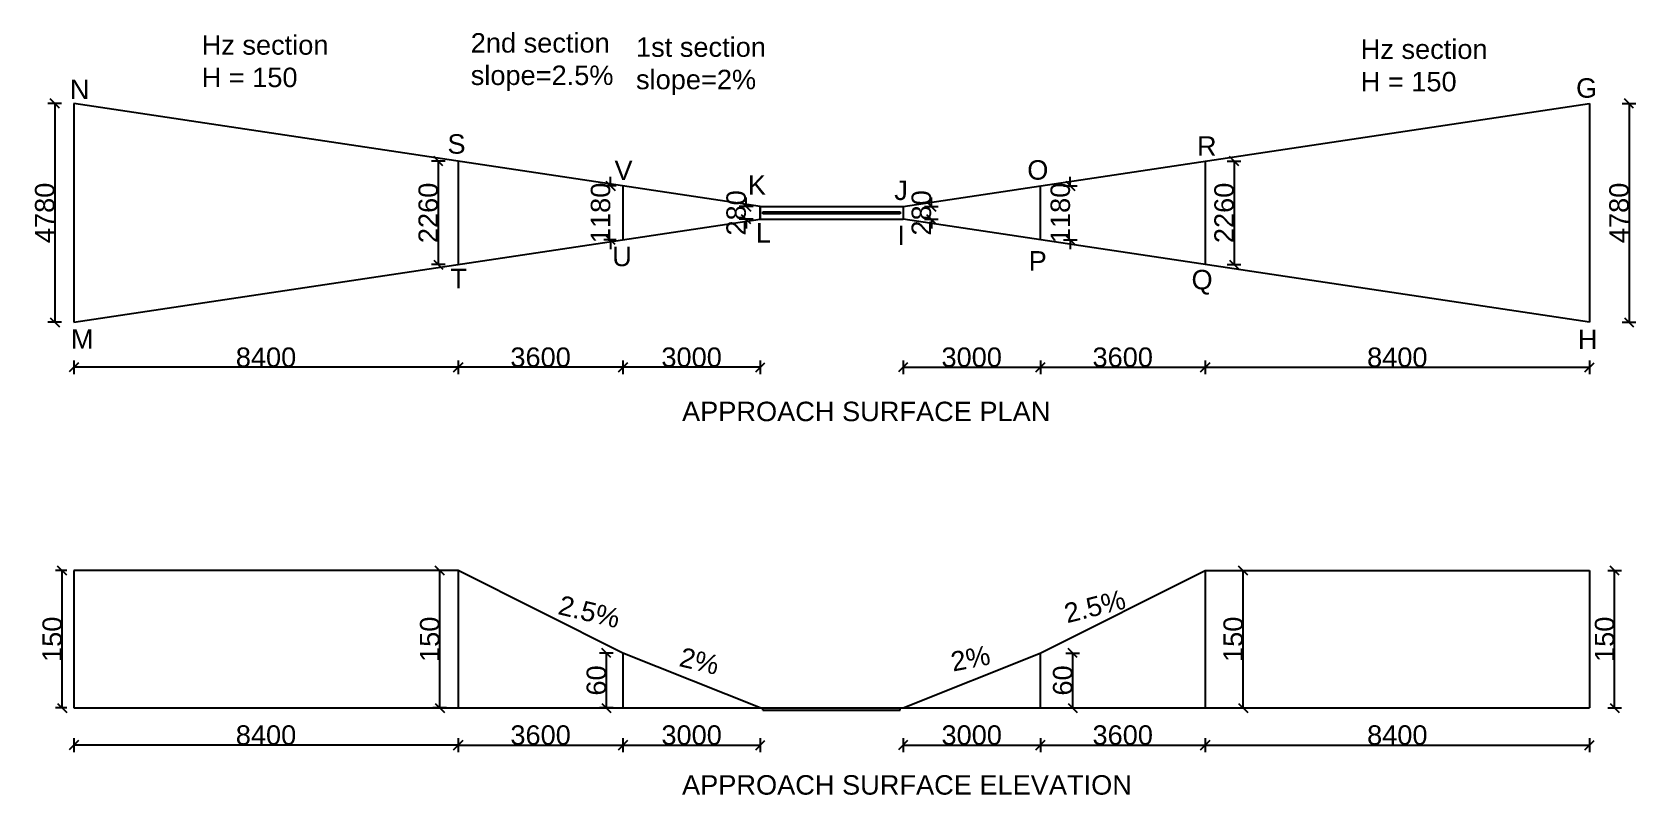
# Model space of a CAD drawing. Header units: metres. Extents: x 53499 to 358985, y 19300 to 120860.
# Drawn here: x 53499 to 88545, y 21573 to 38238 of the extents above; entities that cross this region are included whole.
import ezdxf

# ---------------------------------------------------------------- set-up
doc = ezdxf.new("R2010")
doc.units = ezdxf.units.M
doc.header["$MEASUREMENT"] = 0
doc.linetypes.add('ACAD_ISO02W100', pattern=[15, 12, -3])
for name, color, linetype in [('Approach', 20, 'Continuous'), ('Approach Elev', 132, 'Continuous'), ('Dimtxt', 82, 'Continuous'), ('Runway', 10, 'Continuous'), ('RWY CL', 80, 'ACAD_ISO02W100'), ('RWY Strip', 160, 'Continuous'), ('Text', 240, 'Continuous')]:
    doc.layers.add(name, color=color, linetype=linetype)
doc.styles.add('Dimtxt', font='arial.ttf', dxfattribs={"height": 425})
doc.styles.get("Standard").update_dxf_attribs({"font": 'arial.ttf', "height": 425})
doc.dimstyles.new('Elev standard', dxfattribs={"dimtxt": 425, "dimasz": 200, "dimexe": 150, "dimexo": 150, "dimgap": 0.09, "dimtad": 1, "dimdec": 0, "dimlfac": 0.05, "dimzin": 0, "dimdsep": 46, "dimtxsty": 'Dimtxt', "dimblk": 'OBLIQUE', "dimcen": 0.09, "dimclrt": 256, "dimadec": 0, "dimazin": 0, "dimtfac": 1, "dimtdec": 0, "dimtix": 1, "dimtofl": 0, "dimtmove": 0, "dimatfit": 0, "dimfxl": 150, "dimfxlon": 1, "dimtolj": 1, "dimtzin": 0, "dimarcsym": 0})
doc.dimstyles.get("Standard").update_dxf_attribs({"dimtxt": 425, "dimasz": 200, "dimexe": 150, "dimexo": 150, "dimgap": 0.09, "dimtad": 1, "dimdec": 0, "dimzin": 0, "dimdsep": 46, "dimtxsty": 'Dimtxt', "dimblk": 'OBLIQUE', "dimcen": 0.09, "dimclrt": 256, "dimadec": 0, "dimazin": 0, "dimtfac": 1, "dimtdec": 0, "dimtix": 1, "dimtofl": 0, "dimtmove": 0, "dimatfit": 0, "dimfxl": 150, "dimfxlon": 1, "dimtolj": 1, "dimtzin": 0, "dimarcsym": 0})

# ---------------------------------------------------------------- blocks, each defined once
blk = doc.blocks.new('_Oblique')
at = {"color": 0, "linetype": 'ByBlock', "lineweight": -2}
blk.add_line((-0.5, -0.5), (0.5, 0.5), dxfattribs=at)
blk = doc.blocks.new('*D1')
at = {"layer": 'Defpoints', "color": 0, "transparency": 16777216}
for p in [(72531, 34148), (75531, 33698), (75531, 30915)]:
    blk.add_point(p, dxfattribs=at)
at = {"layer": 'Dimtxt', "color": 0, "lineweight": -2, "transparency": 16777216}
for p, q in [((72531, 31065), (72531, 30765)), ((72531, 30915), (75531, 30915)), ((75531, 31065), (75531, 30765))]:
    blk.add_line(p, q, dxfattribs=at)
at = {"layer": 'Dimtxt', "color": 0, "lineweight": -2, "transparency": 16777216, "xscale": 200, "yscale": 200, "zscale": 200, "rotation": 180}
blk.add_blockref('_Oblique', (72531, 30915), dxfattribs=at)
at = {"layer": 'Dimtxt', "color": 0, "lineweight": -2, "transparency": 16777216, "xscale": 200, "yscale": 200, "zscale": 200}
blk.add_blockref('_Oblique', (75531, 30915), dxfattribs=at)
at = {"layer": 'Dimtxt', "transparency": 16777216, "insert": (74031, 31133), "char_height": 425, "attachment_point": 5, "style": 'Dimtxt'}
blk.add_mtext('\\A1;3000', dxfattribs=at)
blk = doc.blocks.new('*D2')
at = {"layer": 'Defpoints', "color": 0, "transparency": 16777216}
for p in [(75531, 33698), (79131, 33158), (79131, 30915)]:
    blk.add_point(p, dxfattribs=at)
at = {"layer": 'Dimtxt', "color": 0, "lineweight": -2, "transparency": 16777216}
for p, q in [((75531, 31065), (75531, 30765)), ((75531, 30915), (79131, 30915)), ((79131, 31065), (79131, 30765))]:
    blk.add_line(p, q, dxfattribs=at)
at = {"layer": 'Dimtxt', "color": 0, "lineweight": -2, "transparency": 16777216, "xscale": 200, "yscale": 200, "zscale": 200, "rotation": 180}
blk.add_blockref('_Oblique', (75531, 30915), dxfattribs=at)
at = {"layer": 'Dimtxt', "color": 0, "lineweight": -2, "transparency": 16777216, "xscale": 200, "yscale": 200, "zscale": 200}
blk.add_blockref('_Oblique', (79131, 30915), dxfattribs=at)
at = {"layer": 'Dimtxt', "transparency": 16777216, "insert": (77331, 31133), "char_height": 425, "attachment_point": 5, "style": 'Dimtxt'}
blk.add_mtext('\\A1;3600', dxfattribs=at)
blk = doc.blocks.new('*D3')
at = {"layer": 'Defpoints', "color": 0, "transparency": 16777216}
for p in [(79131, 33158), (87531, 31898), (87531, 30915)]:
    blk.add_point(p, dxfattribs=at)
at = {"layer": 'Dimtxt', "color": 0, "lineweight": -2, "transparency": 16777216}
for p, q in [((79131, 31065), (79131, 30765)), ((79131, 30915), (87531, 30915)), ((87531, 31065), (87531, 30765))]:
    blk.add_line(p, q, dxfattribs=at)
at = {"layer": 'Dimtxt', "color": 0, "lineweight": -2, "transparency": 16777216, "xscale": 200, "yscale": 200, "zscale": 200, "rotation": 180}
blk.add_blockref('_Oblique', (79131, 30915), dxfattribs=at)
at = {"layer": 'Dimtxt', "color": 0, "lineweight": -2, "transparency": 16777216, "xscale": 200, "yscale": 200, "zscale": 200}
blk.add_blockref('_Oblique', (87531, 30915), dxfattribs=at)
at = {"layer": 'Dimtxt', "transparency": 16777216, "insert": (83331, 31132), "char_height": 425, "attachment_point": 5, "style": 'Dimtxt'}
blk.add_mtext('\\A1;8400', dxfattribs=at)
blk = doc.blocks.new('*D4')
at = {"layer": 'Defpoints', "color": 0, "transparency": 16777216}
for p in [(87531, 36678), (87531, 31898), (88395, 31898)]:
    blk.add_point(p, dxfattribs=at)
at = {"layer": 'Dimtxt', "color": 0, "lineweight": -2, "transparency": 16777216}
for p, q in [((88245, 36678), (88545, 36678)), ((88395, 36678), (88395, 31898)), ((88245, 31898), (88545, 31898))]:
    blk.add_line(p, q, dxfattribs=at)
at = {"layer": 'Dimtxt', "color": 0, "lineweight": -2, "transparency": 16777216, "xscale": 200, "yscale": 200, "zscale": 200}
for p, rotation in [((88395, 36678), 90), ((88395, 31898), 270)]:
    blk.add_blockref('_Oblique', p, dxfattribs=dict(at, rotation=rotation))
at = {"layer": 'Dimtxt', "transparency": 16777216, "insert": (88178, 34288), "char_height": 425, "attachment_point": 5, "rotation": 90, "style": 'Dimtxt'}
blk.add_mtext('\\A1;4780', dxfattribs=at)
blk = doc.blocks.new('*D5')
at = {"layer": 'Defpoints', "color": 0, "transparency": 16777216}
for p in [(69411, 34148), (66411, 33698), (66411, 30915)]:
    blk.add_point(p, dxfattribs=at)
at = {"layer": 'Dimtxt', "color": 0, "lineweight": -2, "transparency": 16777216}
for p, q in [((66411, 31065), (66411, 30765)), ((69411, 30915), (66411, 30915)), ((69411, 31065), (69411, 30765))]:
    blk.add_line(p, q, dxfattribs=at)
at = {"layer": 'Dimtxt', "color": 0, "lineweight": -2, "transparency": 16777216, "xscale": 200, "yscale": 200, "zscale": 200, "rotation": 180}
blk.add_blockref('_Oblique', (66411, 30915), dxfattribs=at)
at = {"layer": 'Dimtxt', "color": 0, "lineweight": -2, "transparency": 16777216, "xscale": 200, "yscale": 200, "zscale": 200}
blk.add_blockref('_Oblique', (69411, 30915), dxfattribs=at)
at = {"layer": 'Dimtxt', "transparency": 16777216, "insert": (67911, 31133), "char_height": 425, "attachment_point": 5, "style": 'Dimtxt'}
blk.add_mtext('\\A1;3000', dxfattribs=at)
blk = doc.blocks.new('*D6')
at = {"layer": 'Defpoints', "color": 0, "transparency": 16777216}
for p in [(66411, 33698), (62811, 33158), (62811, 30915)]:
    blk.add_point(p, dxfattribs=at)
at = {"layer": 'Dimtxt', "color": 0, "lineweight": -2, "transparency": 16777216}
for p, q in [((62811, 31065), (62811, 30765)), ((66411, 30915), (62811, 30915)), ((66411, 31065), (66411, 30765))]:
    blk.add_line(p, q, dxfattribs=at)
at = {"layer": 'Dimtxt', "color": 0, "lineweight": -2, "transparency": 16777216, "xscale": 200, "yscale": 200, "zscale": 200, "rotation": 180}
blk.add_blockref('_Oblique', (62811, 30915), dxfattribs=at)
at = {"layer": 'Dimtxt', "color": 0, "lineweight": -2, "transparency": 16777216, "xscale": 200, "yscale": 200, "zscale": 200}
blk.add_blockref('_Oblique', (66411, 30915), dxfattribs=at)
at = {"layer": 'Dimtxt', "transparency": 16777216, "insert": (64611, 31133), "char_height": 425, "attachment_point": 5, "style": 'Dimtxt'}
blk.add_mtext('\\A1;3600', dxfattribs=at)
blk = doc.blocks.new('*D7')
at = {"layer": 'Defpoints', "color": 0, "transparency": 16777216}
for p in [(62811, 33158), (54411, 31898), (54411, 30915)]:
    blk.add_point(p, dxfattribs=at)
at = {"layer": 'Dimtxt', "color": 0, "lineweight": -2, "transparency": 16777216}
for p, q in [((54411, 31065), (54411, 30765)), ((62811, 30915), (54411, 30915)), ((62811, 31065), (62811, 30765))]:
    blk.add_line(p, q, dxfattribs=at)
at = {"layer": 'Dimtxt', "color": 0, "lineweight": -2, "transparency": 16777216, "xscale": 200, "yscale": 200, "zscale": 200, "rotation": 180}
blk.add_blockref('_Oblique', (54411, 30915), dxfattribs=at)
at = {"layer": 'Dimtxt', "color": 0, "lineweight": -2, "transparency": 16777216, "xscale": 200, "yscale": 200, "zscale": 200}
blk.add_blockref('_Oblique', (62811, 30915), dxfattribs=at)
at = {"layer": 'Dimtxt', "transparency": 16777216, "insert": (58611, 31132), "char_height": 425, "attachment_point": 5, "style": 'Dimtxt'}
blk.add_mtext('\\A1;8400', dxfattribs=at)
blk = doc.blocks.new('*D8')
at = {"layer": 'Defpoints', "color": 0, "transparency": 16777216}
for p in [(54411, 36678), (53995, 31898), (54411, 31898)]:
    blk.add_point(p, dxfattribs=at)
at = {"layer": 'Dimtxt', "color": 0, "lineweight": -2, "transparency": 16777216}
for p, q in [((54145, 36678), (53845, 36678)), ((53995, 36678), (53995, 31898)), ((54145, 31898), (53845, 31898))]:
    blk.add_line(p, q, dxfattribs=at)
at = {"layer": 'Dimtxt', "color": 0, "lineweight": -2, "transparency": 16777216, "xscale": 200, "yscale": 200, "zscale": 200}
for p, rotation in [((53995, 36678), 90), ((53995, 31898), 270)]:
    blk.add_blockref('_Oblique', p, dxfattribs=dict(at, rotation=rotation))
at = {"layer": 'Dimtxt', "transparency": 16777216, "insert": (53778, 34288), "char_height": 425, "attachment_point": 5, "rotation": 90, "style": 'Dimtxt'}
blk.add_mtext('\\A1;4780', dxfattribs=at)
blk = doc.blocks.new('*D9')
at = {"layer": 'Defpoints', "color": 0, "transparency": 16777216}
for p in [(79131, 35418), (79131, 33158), (79765, 33158)]:
    blk.add_point(p, dxfattribs=at)
at = {"layer": 'Dimtxt', "color": 0, "lineweight": -2, "transparency": 16777216}
for p, q in [((79615, 35418), (79915, 35418)), ((79765, 35418), (79765, 33158)), ((79615, 33158), (79915, 33158))]:
    blk.add_line(p, q, dxfattribs=at)
at = {"layer": 'Dimtxt', "color": 0, "lineweight": -2, "transparency": 16777216, "xscale": 200, "yscale": 200, "zscale": 200}
for p, rotation in [((79765, 35418), 90), ((79765, 33158), 270)]:
    blk.add_blockref('_Oblique', p, dxfattribs=dict(at, rotation=rotation))
at = {"layer": 'Dimtxt', "transparency": 16777216, "insert": (79548, 34288), "char_height": 425, "attachment_point": 5, "rotation": 90, "style": 'Dimtxt'}
blk.add_mtext('\\A1;2260', dxfattribs=at)
blk = doc.blocks.new('*D10')
at = {"layer": 'Defpoints', "color": 0, "transparency": 16777216}
for p in [(75531, 34878), (75531, 33698), (76186, 33698)]:
    blk.add_point(p, dxfattribs=at)
at = {"layer": 'Dimtxt', "color": 0, "lineweight": -2, "transparency": 16777216}
for p, q in [((76186, 34878), (76186, 35078)), ((76036, 34878), (76336, 34878)), ((76036, 33698), (76336, 33698)), ((76186, 33698), (76186, 33498))]:
    blk.add_line(p, q, dxfattribs=at)
at = {"layer": 'Dimtxt', "color": 0, "lineweight": -2, "transparency": 16777216, "xscale": 200, "yscale": 200, "zscale": 200}
for p, rotation in [((76186, 34878), 270), ((76186, 33698), 90)]:
    blk.add_blockref('_Oblique', p, dxfattribs=dict(at, rotation=rotation))
at = {"layer": 'Dimtxt', "transparency": 16777216, "insert": (75969, 34288), "char_height": 425, "attachment_point": 5, "rotation": 90, "style": 'Dimtxt'}
blk.add_mtext('\\A1;1180', dxfattribs=at)
blk = doc.blocks.new('*D11')
at = {"layer": 'Defpoints', "color": 0, "transparency": 16777216}
for p in [(72531, 34428), (72531, 34148), (73150, 34148)]:
    blk.add_point(p, dxfattribs=at)
at = {"layer": 'Dimtxt', "color": 0, "lineweight": -2, "transparency": 16777216}
for p, q in [((73000, 34428), (73300, 34428)), ((73150, 34428), (73150, 34628)), ((73000, 34148), (73300, 34148)), ((73150, 34148), (73150, 33948))]:
    blk.add_line(p, q, dxfattribs=at)
at = {"layer": 'Dimtxt', "color": 0, "lineweight": -2, "transparency": 16777216, "xscale": 200, "yscale": 200, "zscale": 200}
for p, rotation in [((73150, 34428), 270), ((73150, 34148), 90)]:
    blk.add_blockref('_Oblique', p, dxfattribs=dict(at, rotation=rotation))
at = {"layer": 'Dimtxt', "transparency": 16777216, "insert": (72933, 34288), "char_height": 425, "attachment_point": 5, "rotation": 90, "style": 'Dimtxt'}
blk.add_mtext('\\A1;280', dxfattribs=at)
blk = doc.blocks.new('*D12')
at = {"layer": 'Defpoints', "color": 0, "transparency": 16777216}
for p in [(69411, 34428), (69103, 34148), (69411, 34148)]:
    blk.add_point(p, dxfattribs=at)
at = {"layer": 'Dimtxt', "color": 0, "lineweight": -2, "transparency": 16777216}
for p, q in [((69253, 34428), (68953, 34428)), ((69103, 34428), (69103, 34628)), ((69253, 34148), (68953, 34148)), ((69103, 34148), (69103, 33948))]:
    blk.add_line(p, q, dxfattribs=at)
at = {"layer": 'Dimtxt', "color": 0, "lineweight": -2, "transparency": 16777216, "xscale": 200, "yscale": 200, "zscale": 200}
for p, rotation in [((69103, 34428), 270), ((69103, 34148), 90)]:
    blk.add_blockref('_Oblique', p, dxfattribs=dict(at, rotation=rotation))
at = {"layer": 'Dimtxt', "transparency": 16777216, "insert": (68886, 34288), "char_height": 425, "attachment_point": 5, "rotation": 90, "style": 'Dimtxt'}
blk.add_mtext('\\A1;280', dxfattribs=at)
blk = doc.blocks.new('*D13')
at = {"layer": 'Defpoints', "color": 0, "transparency": 16777216}
for p in [(66411, 34878), (66140, 33698), (66411, 33698)]:
    blk.add_point(p, dxfattribs=at)
at = {"layer": 'Dimtxt', "color": 0, "lineweight": -2, "transparency": 16777216}
for p, q in [((66140, 34878), (66140, 35078)), ((66261, 34878), (65990, 34878)), ((66261, 33698), (65990, 33698)), ((66140, 33698), (66140, 33498))]:
    blk.add_line(p, q, dxfattribs=at)
at = {"layer": 'Dimtxt', "color": 0, "lineweight": -2, "transparency": 16777216, "xscale": 200, "yscale": 200, "zscale": 200}
for p, rotation in [((66140, 34878), 270), ((66140, 33698), 90)]:
    blk.add_blockref('_Oblique', p, dxfattribs=dict(at, rotation=rotation))
at = {"layer": 'Dimtxt', "transparency": 16777216, "insert": (65923, 34288), "char_height": 425, "attachment_point": 5, "rotation": 90, "style": 'Dimtxt'}
blk.add_mtext('\\A1;1180', dxfattribs=at)
blk = doc.blocks.new('*D14')
at = {"layer": 'Defpoints', "color": 0, "transparency": 16777216}
for p in [(62811, 35418), (62375, 33158), (62811, 33158)]:
    blk.add_point(p, dxfattribs=at)
at = {"layer": 'Dimtxt', "color": 0, "lineweight": -2, "transparency": 16777216}
for p, q in [((62525, 35418), (62225, 35418)), ((62375, 35418), (62375, 33158)), ((62525, 33158), (62225, 33158))]:
    blk.add_line(p, q, dxfattribs=at)
at = {"layer": 'Dimtxt', "color": 0, "lineweight": -2, "transparency": 16777216, "xscale": 200, "yscale": 200, "zscale": 200}
for p, rotation in [((62375, 35418), 90), ((62375, 33158), 270)]:
    blk.add_blockref('_Oblique', p, dxfattribs=dict(at, rotation=rotation))
at = {"layer": 'Dimtxt', "transparency": 16777216, "insert": (62158, 34288), "char_height": 425, "attachment_point": 5, "rotation": 90, "style": 'Dimtxt'}
blk.add_mtext('\\A1;2260', dxfattribs=at)
blk = doc.blocks.new('*D16')
at = {"layer": 'Defpoints', "color": 0, "transparency": 16777216}
for p in [(62811, 23473), (66411, 23473), (66411, 22660)]:
    blk.add_point(p, dxfattribs=at)
at = {"layer": 'Dimtxt', "color": 0, "lineweight": -2, "transparency": 16777216}
for p, q in [((62811, 22810), (62811, 22510)), ((66411, 22810), (66411, 22510)), ((62811, 22660), (66411, 22660))]:
    blk.add_line(p, q, dxfattribs=at)
at = {"layer": 'Dimtxt', "color": 0, "lineweight": -2, "transparency": 16777216, "xscale": 200, "yscale": 200, "zscale": 200, "rotation": 180}
blk.add_blockref('_Oblique', (62811, 22660), dxfattribs=at)
at = {"layer": 'Dimtxt', "color": 0, "lineweight": -2, "transparency": 16777216, "xscale": 200, "yscale": 200, "zscale": 200}
blk.add_blockref('_Oblique', (66411, 22660), dxfattribs=at)
at = {"layer": 'Dimtxt', "transparency": 16777216, "insert": (64611, 22878), "char_height": 425, "attachment_point": 5, "style": 'Dimtxt'}
blk.add_mtext('\\A1;3600', dxfattribs=at)
blk = doc.blocks.new('*D17')
at = {"layer": 'Defpoints', "color": 0, "transparency": 16777216}
for p in [(66411, 23473), (69411, 23473), (69411, 22660)]:
    blk.add_point(p, dxfattribs=at)
at = {"layer": 'Dimtxt', "color": 0, "lineweight": -2, "transparency": 16777216}
for p, q in [((66411, 22810), (66411, 22510)), ((69411, 22810), (69411, 22510)), ((66411, 22660), (69411, 22660))]:
    blk.add_line(p, q, dxfattribs=at)
at = {"layer": 'Dimtxt', "color": 0, "lineweight": -2, "transparency": 16777216, "xscale": 200, "yscale": 200, "zscale": 200, "rotation": 180}
blk.add_blockref('_Oblique', (66411, 22660), dxfattribs=at)
at = {"layer": 'Dimtxt', "color": 0, "lineweight": -2, "transparency": 16777216, "xscale": 200, "yscale": 200, "zscale": 200}
blk.add_blockref('_Oblique', (69411, 22660), dxfattribs=at)
at = {"layer": 'Dimtxt', "transparency": 16777216, "insert": (67911, 22878), "char_height": 425, "attachment_point": 5, "style": 'Dimtxt'}
blk.add_mtext('\\A1;3000', dxfattribs=at)
blk = doc.blocks.new('*D18')
at = {"layer": 'Defpoints', "color": 0, "transparency": 16777216}
for p in [(72531, 23473), (75531, 23473), (75531, 22660)]:
    blk.add_point(p, dxfattribs=at)
at = {"layer": 'Dimtxt', "color": 0, "lineweight": -2, "transparency": 16777216}
for p, q in [((72531, 22810), (72531, 22510)), ((75531, 22810), (75531, 22510)), ((72531, 22660), (75531, 22660))]:
    blk.add_line(p, q, dxfattribs=at)
at = {"layer": 'Dimtxt', "color": 0, "lineweight": -2, "transparency": 16777216, "xscale": 200, "yscale": 200, "zscale": 200, "rotation": 180}
blk.add_blockref('_Oblique', (72531, 22660), dxfattribs=at)
at = {"layer": 'Dimtxt', "color": 0, "lineweight": -2, "transparency": 16777216, "xscale": 200, "yscale": 200, "zscale": 200}
blk.add_blockref('_Oblique', (75531, 22660), dxfattribs=at)
at = {"layer": 'Dimtxt', "transparency": 16777216, "insert": (74031, 22878), "char_height": 425, "attachment_point": 5, "style": 'Dimtxt'}
blk.add_mtext('\\A1;3000', dxfattribs=at)
blk = doc.blocks.new('*D19')
at = {"layer": 'Defpoints', "color": 0, "transparency": 16777216}
for p in [(75531, 23473), (79131, 23473), (79131, 22660)]:
    blk.add_point(p, dxfattribs=at)
at = {"layer": 'Dimtxt', "color": 0, "lineweight": -2, "transparency": 16777216}
for p, q in [((75531, 22810), (75531, 22510)), ((79131, 22810), (79131, 22510)), ((75531, 22660), (79131, 22660))]:
    blk.add_line(p, q, dxfattribs=at)
at = {"layer": 'Dimtxt', "color": 0, "lineweight": -2, "transparency": 16777216, "xscale": 200, "yscale": 200, "zscale": 200, "rotation": 180}
blk.add_blockref('_Oblique', (75531, 22660), dxfattribs=at)
at = {"layer": 'Dimtxt', "color": 0, "lineweight": -2, "transparency": 16777216, "xscale": 200, "yscale": 200, "zscale": 200}
blk.add_blockref('_Oblique', (79131, 22660), dxfattribs=at)
at = {"layer": 'Dimtxt', "transparency": 16777216, "insert": (77331, 22878), "char_height": 425, "attachment_point": 5, "style": 'Dimtxt'}
blk.add_mtext('\\A1;3600', dxfattribs=at)
blk = doc.blocks.new('*D20')
at = {"layer": 'Defpoints', "color": 0, "transparency": 16777216}
for p in [(79131, 23473), (87531, 23473), (87531, 22660)]:
    blk.add_point(p, dxfattribs=at)
at = {"layer": 'Dimtxt', "color": 0, "lineweight": -2, "transparency": 16777216}
for p, q in [((79131, 22810), (79131, 22510)), ((87531, 22810), (87531, 22510)), ((79131, 22660), (87531, 22660))]:
    blk.add_line(p, q, dxfattribs=at)
at = {"layer": 'Dimtxt', "color": 0, "lineweight": -2, "transparency": 16777216, "xscale": 200, "yscale": 200, "zscale": 200, "rotation": 180}
blk.add_blockref('_Oblique', (79131, 22660), dxfattribs=at)
at = {"layer": 'Dimtxt', "color": 0, "lineweight": -2, "transparency": 16777216, "xscale": 200, "yscale": 200, "zscale": 200}
blk.add_blockref('_Oblique', (87531, 22660), dxfattribs=at)
at = {"layer": 'Dimtxt', "transparency": 16777216, "insert": (83331, 22878), "char_height": 425, "attachment_point": 5, "style": 'Dimtxt'}
blk.add_mtext('\\A1;8400', dxfattribs=at)
blk = doc.blocks.new('*D21')
at = {"layer": 'Defpoints', "color": 0, "transparency": 16777216}
for p in [(79131, 26473), (79964, 26473), (79131, 23473)]:
    blk.add_point(p, dxfattribs=at)
at = {"layer": 'Dimtxt', "color": 0, "lineweight": -2, "transparency": 16777216}
for p, q in [((79814, 26473), (80114, 26473)), ((79964, 23473), (79964, 26473)), ((79814, 23473), (80114, 23473))]:
    blk.add_line(p, q, dxfattribs=at)
at = {"layer": 'Dimtxt', "color": 0, "lineweight": -2, "transparency": 16777216, "xscale": 200, "yscale": 200, "zscale": 200}
for p, rotation in [((79964, 26473), 90), ((79964, 23473), 270)]:
    blk.add_blockref('_Oblique', p, dxfattribs=dict(at, rotation=rotation))
at = {"layer": 'Dimtxt', "transparency": 16777216, "insert": (79747, 24973), "char_height": 425, "attachment_point": 5, "rotation": 90, "style": 'Dimtxt'}
blk.add_mtext('\\A1;150', dxfattribs=at)
blk = doc.blocks.new('*D22')
at = {"layer": 'Defpoints', "color": 0, "transparency": 16777216}
for p in [(75531, 24673), (76239, 24673), (75531, 23473)]:
    blk.add_point(p, dxfattribs=at)
at = {"layer": 'Dimtxt', "color": 0, "lineweight": -2, "transparency": 16777216}
for p, q in [((76089, 24673), (76389, 24673)), ((76239, 23473), (76239, 24673)), ((76089, 23473), (76389, 23473))]:
    blk.add_line(p, q, dxfattribs=at)
at = {"layer": 'Dimtxt', "color": 0, "lineweight": -2, "transparency": 16777216, "xscale": 200, "yscale": 200, "zscale": 200}
for p, rotation in [((76239, 24673), 90), ((76239, 23473), 270)]:
    blk.add_blockref('_Oblique', p, dxfattribs=dict(at, rotation=rotation))
at = {"layer": 'Dimtxt', "transparency": 16777216, "insert": (76022, 24073), "char_height": 425, "attachment_point": 5, "rotation": 90, "style": 'Dimtxt'}
blk.add_mtext('\\A1;60', dxfattribs=at)
blk = doc.blocks.new('*D23')
at = {"layer": 'Defpoints', "color": 0, "transparency": 16777216}
for p in [(66049, 24673), (66411, 24673), (66411, 23473)]:
    blk.add_point(p, dxfattribs=at)
at = {"layer": 'Dimtxt', "color": 0, "lineweight": -2, "transparency": 16777216}
for p, q in [((66199, 24673), (65899, 24673)), ((66049, 23473), (66049, 24673)), ((66199, 23473), (65899, 23473))]:
    blk.add_line(p, q, dxfattribs=at)
at = {"layer": 'Dimtxt', "color": 0, "lineweight": -2, "transparency": 16777216, "xscale": 200, "yscale": 200, "zscale": 200}
for p, rotation in [((66049, 24673), 90), ((66049, 23473), 270)]:
    blk.add_blockref('_Oblique', p, dxfattribs=dict(at, rotation=rotation))
at = {"layer": 'Dimtxt', "transparency": 16777216, "insert": (65832, 24073), "char_height": 425, "attachment_point": 5, "rotation": 90, "style": 'Dimtxt'}
blk.add_mtext('\\A1;60', dxfattribs=at)
blk = doc.blocks.new('*D24')
at = {"layer": 'Defpoints', "color": 0, "transparency": 16777216}
for p in [(62408, 26473), (62811, 26473), (62811, 23473)]:
    blk.add_point(p, dxfattribs=at)
at = {"layer": 'Dimtxt', "color": 0, "lineweight": -2, "transparency": 16777216}
for p, q in [((62558, 26473), (62258, 26473)), ((62408, 23473), (62408, 26473)), ((62558, 23473), (62258, 23473))]:
    blk.add_line(p, q, dxfattribs=at)
at = {"layer": 'Dimtxt', "color": 0, "lineweight": -2, "transparency": 16777216, "xscale": 200, "yscale": 200, "zscale": 200}
for p, rotation in [((62408, 26473), 90), ((62408, 23473), 270)]:
    blk.add_blockref('_Oblique', p, dxfattribs=dict(at, rotation=rotation))
at = {"layer": 'Dimtxt', "transparency": 16777216, "insert": (62191, 24973), "char_height": 425, "attachment_point": 5, "rotation": 90, "style": 'Dimtxt'}
blk.add_mtext('\\A1;150', dxfattribs=at)
blk = doc.blocks.new('*D25')
at = {"layer": 'Defpoints', "color": 0, "transparency": 16777216}
for p in [(54158, 26473), (54411, 26473), (54411, 23473)]:
    blk.add_point(p, dxfattribs=at)
at = {"layer": 'Dimtxt', "color": 0, "lineweight": -2, "transparency": 16777216}
for p, q in [((54261, 26473), (54008, 26473)), ((54158, 23473), (54158, 26473)), ((54261, 23473), (54008, 23473))]:
    blk.add_line(p, q, dxfattribs=at)
at = {"layer": 'Dimtxt', "color": 0, "lineweight": -2, "transparency": 16777216, "xscale": 200, "yscale": 200, "zscale": 200}
for p, rotation in [((54158, 26473), 90), ((54158, 23473), 270)]:
    blk.add_blockref('_Oblique', p, dxfattribs=dict(at, rotation=rotation))
at = {"layer": 'Dimtxt', "transparency": 16777216, "insert": (53941, 24973), "char_height": 425, "attachment_point": 5, "rotation": 90, "style": 'Dimtxt'}
blk.add_mtext('\\A1;150', dxfattribs=at)
blk = doc.blocks.new('*D26')
at = {"layer": 'Defpoints', "color": 0, "transparency": 16777216}
for p in [(87531, 26473), (88080, 26473), (87531, 23473)]:
    blk.add_point(p, dxfattribs=at)
at = {"layer": 'Dimtxt', "color": 0, "lineweight": -2, "transparency": 16777216}
for p, q in [((87930, 26473), (88230, 26473)), ((88080, 23473), (88080, 26473)), ((87930, 23473), (88230, 23473))]:
    blk.add_line(p, q, dxfattribs=at)
at = {"layer": 'Dimtxt', "color": 0, "lineweight": -2, "transparency": 16777216, "xscale": 200, "yscale": 200, "zscale": 200}
for p, rotation in [((88080, 26473), 90), ((88080, 23473), 270)]:
    blk.add_blockref('_Oblique', p, dxfattribs=dict(at, rotation=rotation))
at = {"layer": 'Dimtxt', "transparency": 16777216, "insert": (87863, 24973), "char_height": 425, "attachment_point": 5, "rotation": 90, "style": 'Dimtxt'}
blk.add_mtext('\\A1;150', dxfattribs=at)
blk = doc.blocks.new('*D27')
at = {"layer": 'Defpoints', "color": 0, "transparency": 16777216}
for p in [(54411, 23473), (62811, 23473), (54411, 22660)]:
    blk.add_point(p, dxfattribs=at)
at = {"layer": 'Dimtxt', "color": 0, "lineweight": -2, "transparency": 16777216}
for p, q in [((54411, 22810), (54411, 22510)), ((62811, 22810), (62811, 22510)), ((62811, 22660), (54411, 22660))]:
    blk.add_line(p, q, dxfattribs=at)
at = {"layer": 'Dimtxt', "color": 0, "lineweight": -2, "transparency": 16777216, "xscale": 200, "yscale": 200, "zscale": 200, "rotation": 180}
blk.add_blockref('_Oblique', (54411, 22660), dxfattribs=at)
at = {"layer": 'Dimtxt', "color": 0, "lineweight": -2, "transparency": 16777216, "xscale": 200, "yscale": 200, "zscale": 200}
blk.add_blockref('_Oblique', (62811, 22660), dxfattribs=at)
at = {"layer": 'Dimtxt', "transparency": 16777216, "insert": (58611, 22878), "char_height": 425, "attachment_point": 5, "style": 'Dimtxt'}
blk.add_mtext('\\A1;8400', dxfattribs=at)

msp = doc.modelspace()

# ---------------------------------------------------------------- hatches: boundary and pattern name
at = {"layer": 'Approach Elev'}
h = msp.add_hatch(color=256, dxfattribs=at)
h.dxf.hatch_style = 1
h.paths.add_polyline_path([(72470.7, 23473.2), (69470.7, 23473.2), (69470.7, 23423.2), (72470.7, 23423.2)])

# ---------------------------------------------------------------- linework, layer by layer
for p, q in [((54410.7, 26473.2), (54410.7, 23473.2)), ((62810.7, 26473.2), (62810.7, 23473.2)), ((79130.7, 26473.2), (79130.7, 23473.2)), ((66410.7, 24673.2), (66410.7, 23473.2)), ((75530.7, 24673.2), (75530.7, 23473.2))]:
    msp.add_line(p, q)
at = {"layer": 'Approach'}
for p, q in [((69410.7, 34428.2), (54410.7, 36678.2)), ((54410.7, 36678.2), (54410.7, 31898.2)), ((72530.7, 34428.2), (87530.7, 36678.2)), ((87530.7, 36678.2), (87530.7, 31898.2)), ((62810.7, 35418.2), (62810.7, 33158.2)), ((79130.7, 35418.2), (79130.7, 33158.2)), ((66410.7, 34878.2), (66410.7, 33698.2)), ((75530.7, 34878.2), (75530.7, 33698.2)), ((69410.7, 34428.2), (69410.7, 34148.2)), ((72530.7, 34428.2), (72530.7, 34148.2)), ((54410.7, 31898.2), (69410.7, 34148.2)), ((87530.7, 31898.2), (72530.7, 34148.2)), ((54410.7, 23473.2), (87530.7, 23473.2)), ((69470.7, 23423.2), (72470.7, 23423.2))]:
    msp.add_line(p, q, dxfattribs=at)
at = {"layer": 'Approach Elev'}
for p, q in [((62810.7, 26473.2), (54410.7, 26473.2)), ((66410.7, 24673.2), (62810.7, 26473.2)), ((75530.7, 24673.2), (79130.7, 26473.2)), ((79130.7, 26473.2), (87530.7, 26473.2)), ((87530.7, 26473.2), (87530.7, 23473.2)), ((69410.7, 23473.2), (66410.7, 24673.2)), ((72530.7, 23473.2), (75530.7, 24673.2)), ((69470.7, 23423.2), (69470.7, 23473.2)), ((72470.7, 23423.2), (72470.7, 23473.2))]:
    msp.add_line(p, q, dxfattribs=at)
at = {"layer": 'Runway'}
for p, q in [((69470.7, 34310.7), (72470.7, 34310.7)), ((69470.7, 34265.7), (69470.7, 34310.7)), ((69470.7, 34310.7), (69470.7, 34265.7)), ((72470.7, 34265.7), (69470.7, 34265.7)), ((72470.7, 34310.7), (72470.7, 34265.7))]:
    msp.add_line(p, q, dxfattribs=at)
at = {"layer": 'RWY CL'}
msp.add_line((69470.7, 34288.2), (72470.7, 34288.2), dxfattribs=at)
at = {"layer": 'RWY Strip'}
for p, q in [((69410.7, 34148.2), (69410.7, 34428.2)), ((69410.7, 34428.2), (72530.7, 34428.2)), ((69410.7, 34428.2), (69410.7, 34148.2)), ((72530.7, 34428.2), (72530.7, 34148.2)), ((69410.7, 34148.2), (72530.7, 34148.2))]:
    msp.add_line(p, q, dxfattribs=at)

# ---------------------------------------------------------------- texts
at = {"layer": 'Approach', "char_height": 425, "attachment_point": 1}
for s, insert in [('2nd section\\Pslope=2.5%', (63084.7, 38215.7)), ('Hz section\\PH = 150', (57204.3, 38169.5)), ('1st section\\Pslope=2%', (66696.3, 38123.2)), ('Hz section\\PH = 150', (82531.7, 38077))]:
    msp.add_mtext_dynamic_manual_height_columns(s, width=3894.006, gutter_width=2125, heights=[1403.1], dxfattribs=dict(at, insert=insert))
at = {"layer": 'Approach', "char_height": 425, "attachment_point": 1, "style": 'Dimtxt'}
for s, insert in [('APPROACH SURFACE PLAN', (67701.4, 30163.5)), ('APPROACH SURFACE ELEVATION', (67701.4, 22004))]:
    msp.add_mtext_dynamic_manual_height_columns(s, width=13303.507, gutter_width=2125, heights=[0], dxfattribs=dict(at, insert=insert))
at = {"layer": 'Dimtxt', "char_height": 425, "attachment_point": 1, "style": 'Dimtxt'}
for s, insert, rotation in [('2.5%', (76013, 25734), 14.23077), ('2.5%', (65067.5, 25940.2), 346.49066), ('2%', (67714.6, 24804.8), 346.49066), ('2%', (73542.1, 24683.9), 10.94863)]:
    msp.add_mtext_dynamic_manual_height_columns(s, width=1304.473, gutter_width=2125, heights=[0], dxfattribs=dict(at, insert=insert, rotation=rotation))
at = {"layer": 'Text', "char_height": 425, "attachment_point": 3}
for s, width, insert in [('N', 99.134, (54751.8, 37198.9)), ('G', 99.134, (87698.8, 37229.3)), ('S', 99.134, (62971.3, 36006.4)), ('R', 99.134, (79381.9, 35960.8)), ('V', 99.134, (66621.1, 35432.6)), ('O', 99.134, (75706.7, 35439.3)), ('K', 99.134, (69535.7, 35110.2)), ('J', 99.134, (72636.4, 34994.5)), ('L', 200, (69642.4, 34066.1)), ('I', 200, (72571.4, 34009.8)), ('U', 99.134, (66604.3, 33549.3)), ('P', 99.134, (75672.9, 33452.4)), ('T', 99.134, (62999.4, 33068.4)), ('Q', 99.134, (79295.9, 33042.9)), ('M', 99.134, (54842.7, 31745.4)), ('H', 99.134, (87705, 31738.1))]:
    msp.add_mtext_dynamic_manual_height_columns(s, width=width, gutter_width=1, heights=[0], dxfattribs=dict(at, insert=insert))

# ---------------------------------------------------------------- dimensions: what is measured, and where the dimension line sits
at = {"layer": 'Dimtxt'}
for base, p1, p2, dimstyle, picture, middle in [((53995.2, 31898.2), (54410.7, 36678.2), (54410.7, 31898.2), 'Standard', '*D8', (53778.1, 34288.2)), ((88395.2, 31898.2), (87530.7, 36678.2), (87530.7, 31898.2), 'Standard', '*D4', (88178.1, 34288.2)), ((62375.5, 33158.2), (62810.7, 35418.2), (62810.7, 33158.2), 'Standard', '*D14', (62158.4, 34288.2)), ((79765, 33158.2), (79130.7, 35418.2), (79130.7, 33158.2), 'Standard', '*D9', (79548, 34288.2)), ((66139.8, 33698.2), (66410.7, 34878.2), (66410.7, 33698.2), 'Standard', '*D13', (65922.7, 34288.2)), ((76186.2, 33698.2), (75530.7, 34878.2), (75530.7, 33698.2), 'Standard', '*D10', (75969.1, 34288.2)), ((69102.8, 34148.2), (69410.7, 34428.2), (69410.7, 34148.2), 'Standard', '*D12', (68885.7, 34288.2)), ((73150.5, 34148.2), (72530.7, 34428.2), (72530.7, 34148.2), 'Standard', '*D11', (72933.4, 34288.2)), ((54158.1, 26473.2), (54410.7, 23473.2), (54410.7, 26473.2), 'Elev standard', '*D25', (53941, 24973.2)), ((62407.7, 26473.2), (62810.7, 23473.2), (62810.7, 26473.2), 'Elev standard', '*D24', (62190.6, 24973.2)), ((79964.4, 26473.2), (79130.7, 23473.2), (79130.7, 26473.2), 'Elev standard', '*D21', (79747.4, 24973.2)), ((66049, 24673.2), (66410.7, 23473.2), (66410.7, 24673.2), 'Elev standard', '*D23', (65831.9, 24073.2)), ((76239.1, 24673.2), (75530.7, 23473.2), (75530.7, 24673.2), 'Elev standard', '*D22', (76022, 24073.2))]:
    dim = msp.add_linear_dim(base=base, p1=p1, p2=p2, angle=90, dimstyle=dimstyle, dxfattribs=at)
    dim.commit()
    dim.dimension.update_dxf_attribs({"geometry": picture, "text_midpoint": middle})
for base, p1, p2, picture, middle in [((66410.7, 30915.4), (69410.7, 34148.2), (66410.7, 33698.2), '*D5', (67910.7, 31132.6)), ((75530.7, 30915.4), (72530.7, 34148.2), (75530.7, 33698.2), '*D1', (74030.7, 31132.6)), ((75530.7, 22660.5), (72530.7, 23473.2), (75530.7, 23473.2), '*D18', (74030.7, 22877.7))]:
    dim = msp.add_linear_dim(base=base, p1=p1, p2=p2, dimstyle='Standard', dxfattribs=at)
    dim.commit()
    dim.dimension.update_dxf_attribs({"geometry": picture, "text_midpoint": middle})
for base, p1, p2, picture, middle in [((62810.7, 30915.4), (66410.7, 33698.2), (62810.7, 33158.2), '*D6', (64610.7, 31132.6)), ((79130.7, 30915.4), (75530.7, 33698.2), (79130.7, 33158.2), '*D2', (77330.7, 31132.6)), ((54410.7, 30915.4), (62810.7, 33158.2), (54410.7, 31898.2), '*D7', (58610.7, 31132.5)), ((87530.7, 30915.4), (79130.7, 33158.2), (87530.7, 31898.2), '*D3', (83330.7, 31132.5)), ((54410.7, 22660.5), (62810.7, 23473.2), (54410.7, 23473.2), '*D27', (58610.7, 22877.6)), ((66410.7, 22660.5), (62810.7, 23473.2), (66410.7, 23473.2), '*D16', (64610.7, 22877.7)), ((69410.7, 22660.5), (66410.7, 23473.2), (69410.7, 23473.2), '*D17', (67910.7, 22877.7)), ((79130.7, 22660.5), (75530.7, 23473.2), (79130.7, 23473.2), '*D19', (77330.7, 22877.7)), ((87530.7, 22660.5), (79130.7, 23473.2), (87530.7, 23473.2), '*D20', (83330.7, 22877.6))]:
    dim = msp.add_linear_dim(base=base, p1=p1, p2=p2, dimstyle='Standard', override={"dimtmove": 1}, dxfattribs=at)
    dim.commit()
    dim.dimension.update_dxf_attribs({"geometry": picture, "text_midpoint": middle})
dim = msp.add_aligned_dim(p1=(87530.7, 23473.2), p2=(87530.7, 26473.2), distance=-549, dimstyle='Elev standard', dxfattribs=at)
dim.commit()
dim.dimension.update_dxf_attribs({"geometry": '*D26', "text_midpoint": (87862.5, 24973.2)})

doc.saveas('drawing.dxf')
